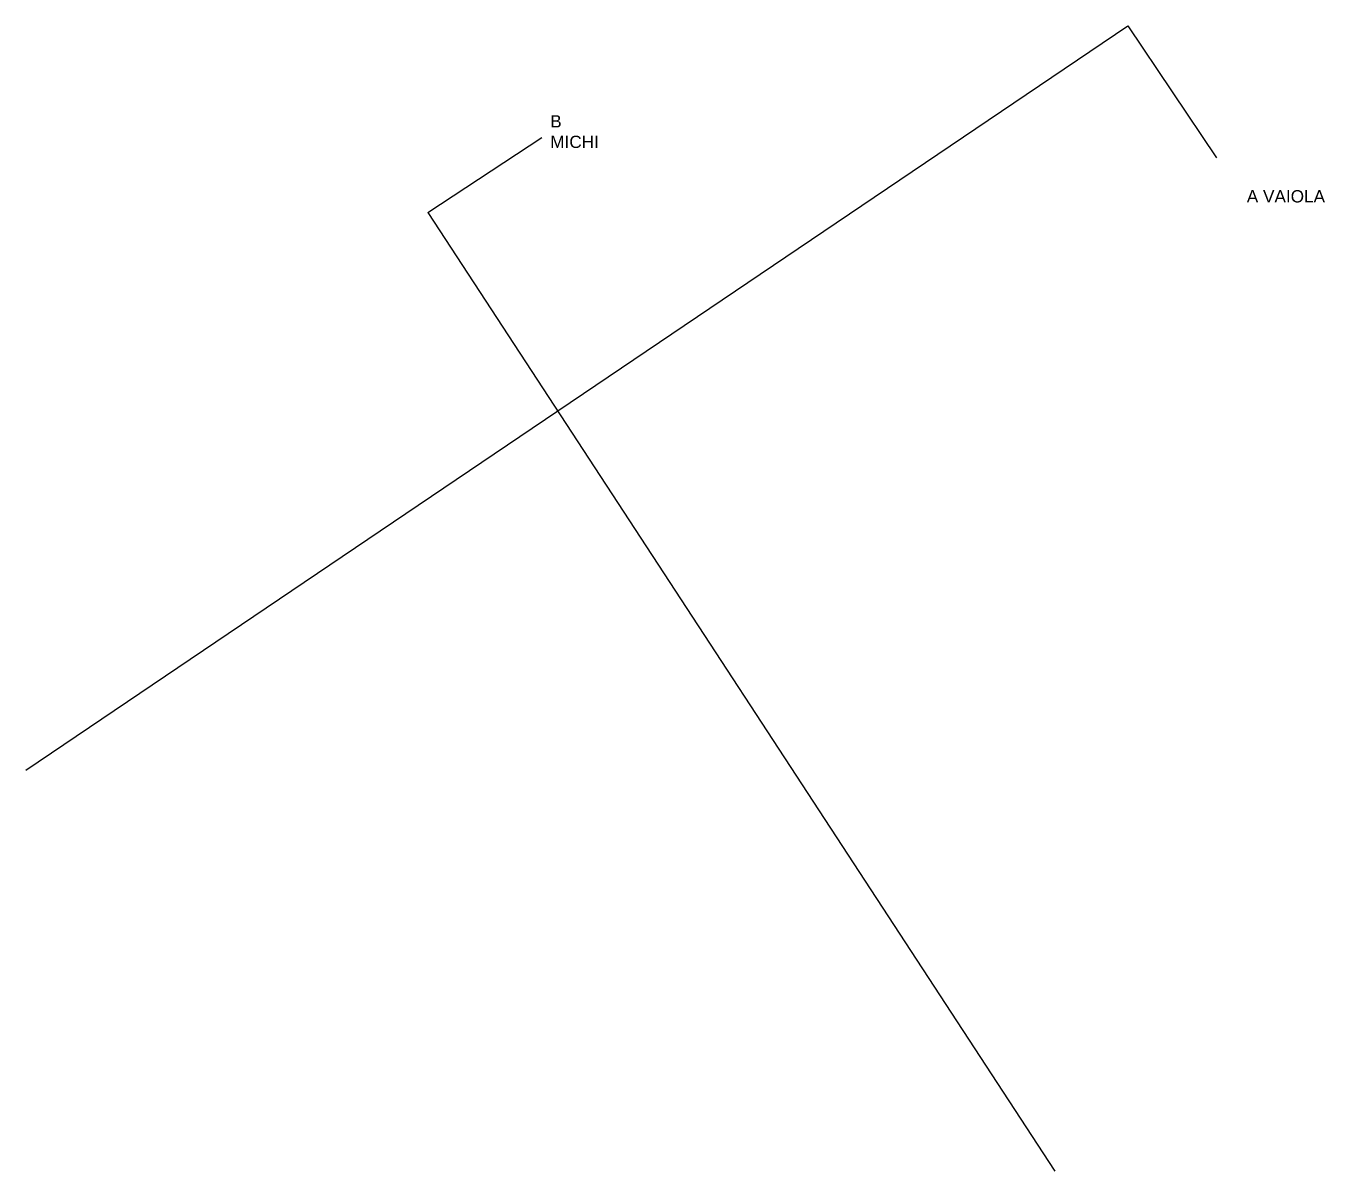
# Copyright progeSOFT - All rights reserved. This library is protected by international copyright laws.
# Model space of a CAD drawing. Header units: inches. Extents: x -422522 to 22891, y -2973 to 414515.
# Drawn here: x 165.68 to 186.81, y 50.24 to 68.85 of the extents above; entities that cross this region are included whole.
import ezdxf

# ---------------------------------------------------------------- set-up
doc = ezdxf.new("R2010")
doc.units = ezdxf.units.IN
doc.header["$MEASUREMENT"] = 0
doc.layers.add('QUOTE', color=6, linetype='Continuous')
doc.styles.get("Standard").update_dxf_attribs({"font": 'Arial.ttf'})

msp = doc.modelspace()

# ---------------------------------------------------------------- linework, layer by layer
at = {"layer": 'QUOTE', "color": 6}
for p, q in [((165.67529, 56.75636), (183.59729, 68.85432)), ((183.59729, 68.85432), (185.04314, 66.71243)), ((172.21012, 65.8238), (174.06674, 67.03928)), ((172.21012, 65.8238), (182.41308, 50.23884))]:
    msp.add_line(p, q, dxfattribs=at)

# ---------------------------------------------------------------- texts
at = {"layer": 'QUOTE', "char_height": 0.2, "attachment_point": 1}
for s, width, insert in [('B MICHI', 0.5567977, (174.20334, 67.4043)), ('A VAIOLA', 3.4921218, (185.53381, 66.18555))]:
    msp.add_mtext_dynamic_manual_height_columns(s, width=width, gutter_width=1, heights=[0], dxfattribs=dict(at, insert=insert))

doc.saveas('drawing.dxf')
